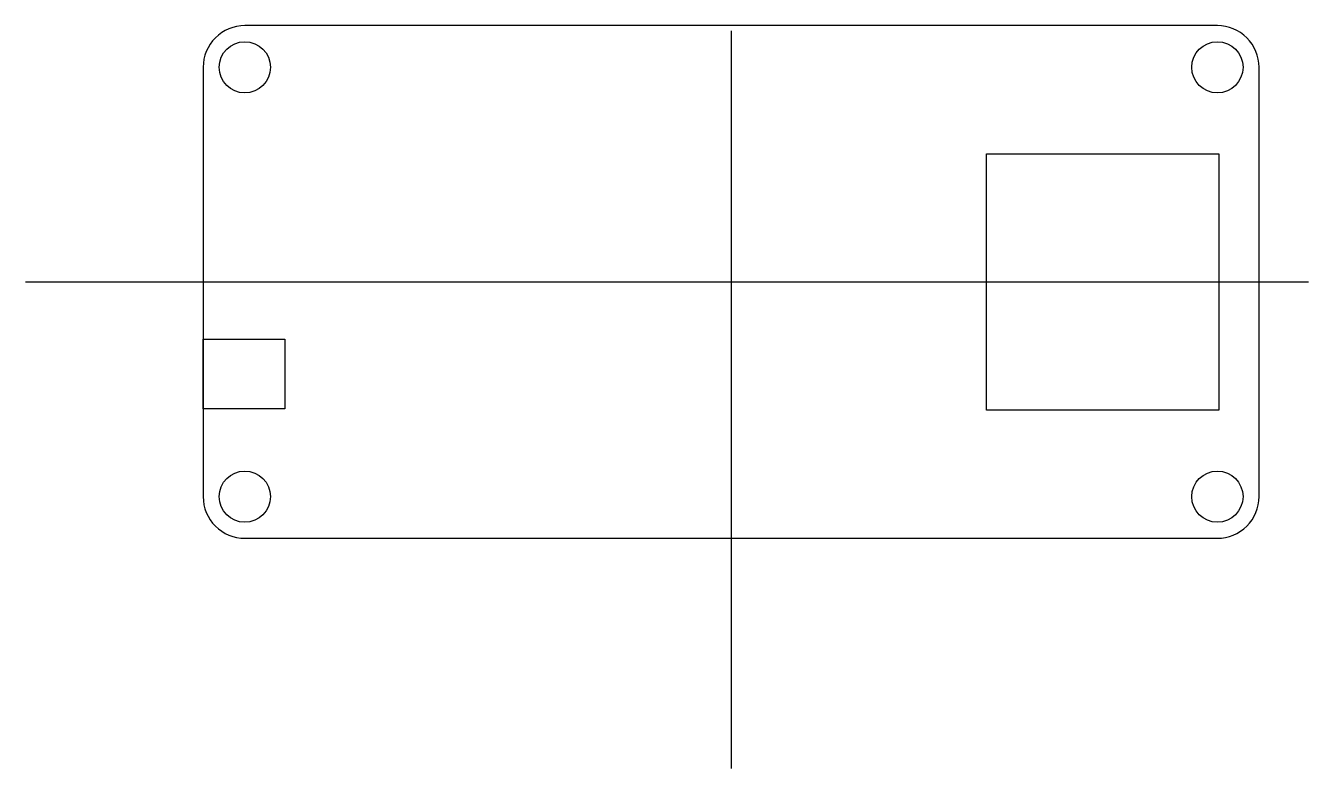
# Model space of a CAD drawing. Header units: millimetres. Extents: x -44 to 36, y -30.4 to 16.
import ezdxf

# ---------------------------------------------------------------- set-up
doc = ezdxf.new("R2010")
doc.units = ezdxf.units.MM
doc.layers.get('0').update_dxf_attribs({"linetype": 'CONTINUOUS'})

msp = doc.modelspace()

# ---------------------------------------------------------------- linework, layer by layer
for p, q in [((0, 15.683), (0, -30.36)), ((-44.028, 0), (36.028, 0))]:
    msp.add_line(p, q)
msp.add_lwpolyline([(-30.35, 16, 0.414214), (-32.95, 13.4), (-32.95, -13.4, 0.414214), (-30.35, -16), (30.35, -16, 0.414214), (32.95, -13.4), (32.95, 13.4, 0.414214), (30.35, 16)], format="xyb", close=True)
for points in [[(15.95, 8), (30.45, 8), (30.45, -8), (15.95, -8)], [(-32.95, -3.571), (-27.85, -3.571), (-27.85, -7.921), (-32.95, -7.921)]]:
    msp.add_lwpolyline(points, close=True)
for centre in [(-30.35, 13.4), (30.35, 13.4), (-30.35, -13.4), (30.35, -13.4)]:
    msp.add_circle(centre, 1.6)

doc.saveas('drawing.dxf')
